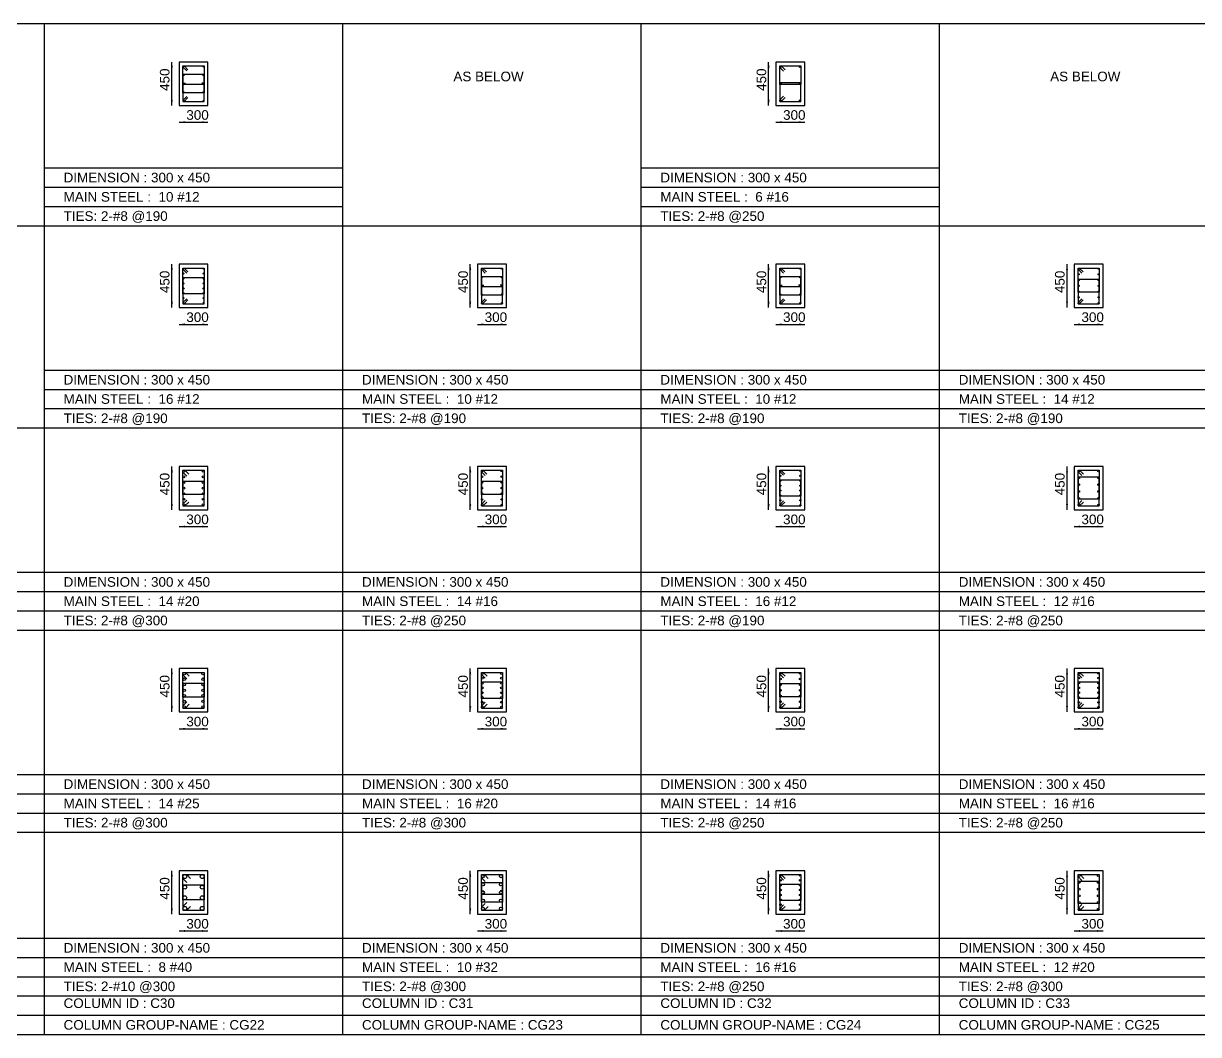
# Model space of a CAD drawing. Extents: x 28 to 264, y -211 to 74.
# Drawn here: x 96.26 to 108.47, y 62.88 to 73.38 of the extents above; entities that cross this region are included whole.
import ezdxf

# ---------------------------------------------------------------- set-up
doc = ezdxf.new("R2010")
doc.units = 0
for name, color, linetype in [('Border', 7, 'CONTINUOUS'), ('Column_Group_Name', 3, 'CONTINUOUS'), ('Column_ID', 4, 'CONTINUOUS'), ('ColumnBars', 1, 'CONTINUOUS'), ('ColumnCrossSection', 7, 'CONTINUOUS'), ('Dim_All', 7, 'CONTINUOUS'), ('Dimensions', 7, 'CONTINUOUS'), ('Links', 2, 'CONTINUOUS'), ('MainSteel', 1, 'CONTINUOUS'), ('Text_AsBelow', 7, 'CONTINUOUS')]:
    doc.layers.add(name, color=color, linetype=linetype)
doc.styles.add('STRUDS_Arial', font='ARIAL.TTF', dxfattribs={"height": 0.04})

msp = doc.modelspace()

# ---------------------------------------------------------------- linework, layer by layer
at = {"layer": 'Border'}
for p, q in [((93.378, 73.38), (96.478, 73.38)), ((96.478, 71.28), (96.478, 73.38)), ((96.478, 71.28), (96.478, 73.38)), ((96.478, 73.38), (99.578, 73.38)), ((99.578, 71.28), (99.578, 73.38)), ((99.578, 71.28), (99.578, 73.38)), ((99.578, 73.38), (102.678, 73.38)), ((102.678, 71.28), (102.678, 73.38)), ((102.678, 71.28), (102.678, 73.38)), ((102.678, 73.38), (105.778, 73.38)), ((105.778, 71.28), (105.778, 73.38)), ((105.778, 71.28), (105.778, 73.38)), ((105.778, 73.38), (108.878, 73.38)), ((96.478, 71.88), (99.578, 71.88)), ((102.678, 71.88), (105.778, 71.88)), ((96.478, 71.68), (99.578, 71.68)), ((102.678, 71.68), (105.778, 71.68)), ((96.478, 71.48), (99.578, 71.48)), ((102.678, 71.48), (105.778, 71.48)), ((93.378, 71.28), (96.478, 71.28)), ((96.478, 69.18), (96.478, 71.28)), ((96.478, 69.18), (96.478, 71.28)), ((96.478, 71.28), (99.578, 71.28)), ((96.478, 71.28), (99.578, 71.28)), ((99.578, 69.18), (99.578, 71.28)), ((99.578, 69.18), (99.578, 71.28)), ((99.578, 71.28), (102.678, 71.28)), ((102.678, 69.18), (102.678, 71.28)), ((102.678, 69.18), (102.678, 71.28)), ((102.678, 71.28), (105.778, 71.28)), ((102.678, 71.28), (105.778, 71.28)), ((105.778, 69.18), (105.778, 71.28)), ((105.778, 69.18), (105.778, 71.28)), ((105.778, 71.28), (108.878, 71.28)), ((96.478, 69.78), (99.578, 69.78)), ((99.578, 69.78), (102.678, 69.78)), ((102.678, 69.78), (105.778, 69.78)), ((105.778, 69.78), (108.878, 69.78)), ((96.478, 69.58), (99.578, 69.58)), ((99.578, 69.58), (102.678, 69.58)), ((102.678, 69.58), (105.778, 69.58)), ((105.778, 69.58), (108.878, 69.58)), ((96.478, 69.38), (99.578, 69.38)), ((99.578, 69.38), (102.678, 69.38)), ((102.678, 69.38), (105.778, 69.38)), ((105.778, 69.38), (108.878, 69.38)), ((93.378, 69.18), (96.478, 69.18)), ((96.478, 67.08), (96.478, 69.18)), ((96.478, 67.08), (96.478, 69.18)), ((96.478, 69.18), (99.578, 69.18)), ((96.478, 69.18), (99.578, 69.18)), ((99.578, 67.08), (99.578, 69.18)), ((99.578, 67.08), (99.578, 69.18)), ((99.578, 69.18), (102.678, 69.18)), ((99.578, 69.18), (102.678, 69.18)), ((102.678, 67.08), (102.678, 69.18)), ((102.678, 67.08), (102.678, 69.18)), ((102.678, 69.18), (105.778, 69.18)), ((102.678, 69.18), (105.778, 69.18)), ((105.778, 67.08), (105.778, 69.18)), ((105.778, 67.08), (105.778, 69.18)), ((105.778, 69.18), (108.878, 69.18)), ((105.778, 69.18), (108.878, 69.18)), ((93.378, 67.68), (96.478, 67.68)), ((96.478, 67.68), (99.578, 67.68)), ((99.578, 67.68), (102.678, 67.68)), ((102.678, 67.68), (105.778, 67.68)), ((105.778, 67.68), (108.878, 67.68)), ((93.378, 67.48), (96.478, 67.48)), ((96.478, 67.48), (99.578, 67.48)), ((99.578, 67.48), (102.678, 67.48)), ((102.678, 67.48), (105.778, 67.48)), ((105.778, 67.48), (108.878, 67.48)), ((93.378, 67.28), (96.478, 67.28)), ((96.478, 67.28), (99.578, 67.28)), ((99.578, 67.28), (102.678, 67.28)), ((102.678, 67.28), (105.778, 67.28)), ((105.778, 67.28), (108.878, 67.28)), ((93.378, 67.08), (96.478, 67.08)), ((93.378, 67.08), (96.478, 67.08)), ((96.478, 64.98), (96.478, 67.08)), ((96.478, 64.98), (96.478, 67.08)), ((96.478, 67.08), (99.578, 67.08)), ((96.478, 67.08), (99.578, 67.08)), ((99.578, 64.98), (99.578, 67.08)), ((99.578, 64.98), (99.578, 67.08)), ((99.578, 67.08), (102.678, 67.08)), ((99.578, 67.08), (102.678, 67.08)), ((102.678, 64.98), (102.678, 67.08)), ((102.678, 64.98), (102.678, 67.08)), ((102.678, 67.08), (105.778, 67.08)), ((102.678, 67.08), (105.778, 67.08)), ((105.778, 64.98), (105.778, 67.08)), ((105.778, 64.98), (105.778, 67.08)), ((105.778, 67.08), (108.878, 67.08)), ((105.778, 67.08), (108.878, 67.08)), ((93.378, 65.58), (96.478, 65.58)), ((96.478, 65.58), (99.578, 65.58)), ((99.578, 65.58), (102.678, 65.58)), ((102.678, 65.58), (105.778, 65.58)), ((105.778, 65.58), (108.878, 65.58)), ((93.378, 65.38), (96.478, 65.38)), ((96.478, 65.38), (99.578, 65.38)), ((99.578, 65.38), (102.678, 65.38)), ((102.678, 65.38), (105.778, 65.38)), ((105.778, 65.38), (108.878, 65.38)), ((93.378, 65.18), (96.478, 65.18)), ((96.478, 65.18), (99.578, 65.18)), ((99.578, 65.18), (102.678, 65.18)), ((102.678, 65.18), (105.778, 65.18)), ((105.778, 65.18), (108.878, 65.18)), ((93.378, 64.98), (96.478, 64.98)), ((93.378, 64.98), (96.478, 64.98)), ((96.478, 62.88), (96.478, 64.98)), ((96.478, 62.88), (96.478, 64.98)), ((96.478, 64.98), (99.578, 64.98)), ((96.478, 64.98), (99.578, 64.98)), ((99.578, 62.88), (99.578, 64.98)), ((99.578, 62.88), (99.578, 64.98)), ((99.578, 64.98), (102.678, 64.98)), ((99.578, 64.98), (102.678, 64.98)), ((102.678, 62.88), (102.678, 64.98)), ((102.678, 62.88), (102.678, 64.98)), ((102.678, 64.98), (105.778, 64.98)), ((102.678, 64.98), (105.778, 64.98)), ((105.778, 62.88), (105.778, 64.98)), ((105.778, 62.88), (105.778, 64.98)), ((105.778, 64.98), (108.878, 64.98)), ((105.778, 64.98), (108.878, 64.98)), ((93.378, 63.88), (96.478, 63.88)), ((96.478, 63.88), (99.578, 63.88)), ((99.578, 63.88), (102.678, 63.88)), ((102.678, 63.88), (105.778, 63.88)), ((105.778, 63.88), (108.878, 63.88)), ((93.378, 63.68), (96.478, 63.68)), ((96.478, 63.68), (99.578, 63.68)), ((99.578, 63.68), (102.678, 63.68)), ((102.678, 63.68), (105.778, 63.68)), ((105.778, 63.68), (108.878, 63.68)), ((93.378, 63.48), (96.478, 63.48)), ((96.478, 63.48), (99.578, 63.48)), ((99.578, 63.48), (102.678, 63.48)), ((102.678, 63.48), (105.778, 63.48)), ((105.778, 63.48), (108.878, 63.48)), ((93.378, 63.28), (96.478, 63.28)), ((96.478, 63.28), (99.578, 63.28)), ((99.578, 63.28), (102.678, 63.28)), ((102.678, 63.28), (105.778, 63.28)), ((105.778, 63.28), (108.878, 63.28)), ((93.378, 63.08), (96.478, 63.08)), ((96.478, 63.08), (99.578, 63.08)), ((99.578, 63.08), (102.678, 63.08)), ((102.678, 63.08), (105.778, 63.08)), ((105.778, 63.08), (108.878, 63.08)), ((93.378, 62.88), (96.478, 62.88)), ((96.478, 62.88), (99.578, 62.88)), ((99.578, 62.88), (102.678, 62.88)), ((102.678, 62.88), (105.778, 62.88)), ((105.778, 62.88), (108.878, 62.88))]:
    msp.add_line(p, q, dxfattribs=at)
at = {"layer": 'ColumnBars'}
for centre, radius in [((97.924, 72.934), 0.006), ((98.132, 72.934), 0.006), ((104.126, 72.932), 0.008), ((104.33, 72.932), 0.008), ((97.924, 72.8445), 0.006), ((97.924, 72.755), 0.006), ((98.132, 72.8445), 0.006), ((98.132, 72.755), 0.006), ((104.126, 72.755), 0.008), ((104.33, 72.755), 0.008), ((97.924, 72.6655), 0.006), ((98.132, 72.6655), 0.006), ((97.924, 72.576), 0.006), ((98.132, 72.576), 0.006), ((104.126, 72.578), 0.008), ((104.33, 72.578), 0.008), ((97.924, 70.834), 0.006), ((98.132, 70.834), 0.006), ((101.024, 70.834), 0.006), ((101.232, 70.834), 0.006), ((104.124, 70.834), 0.006), ((104.332, 70.834), 0.006), ((107.224, 70.834), 0.006), ((107.432, 70.834), 0.006), ((97.924, 70.7829), 0.006), ((97.924, 70.7317), 0.006), ((97.924, 70.6806), 0.006), ((98.132, 70.7829), 0.006), ((98.132, 70.7317), 0.006), ((98.132, 70.6806), 0.006), ((101.024, 70.7445), 0.006), ((101.232, 70.7445), 0.006), ((104.124, 70.7445), 0.006), ((104.332, 70.7445), 0.006), ((107.224, 70.7743), 0.006), ((107.224, 70.7147), 0.006), ((107.432, 70.7743), 0.006), ((107.432, 70.7147), 0.006), ((97.924, 70.6294), 0.006), ((97.924, 70.5783), 0.006), ((98.132, 70.6294), 0.006), ((98.132, 70.5783), 0.006), ((101.024, 70.655), 0.006), ((101.024, 70.5655), 0.006), ((101.232, 70.655), 0.006), ((101.232, 70.5655), 0.006), ((104.124, 70.655), 0.006), ((104.124, 70.5655), 0.006), ((104.332, 70.655), 0.006), ((104.332, 70.5655), 0.006), ((107.224, 70.655), 0.006), ((107.224, 70.5953), 0.006), ((107.432, 70.655), 0.006), ((107.432, 70.5953), 0.006), ((97.924, 70.5271), 0.006), ((97.924, 70.476), 0.006), ((98.132, 70.5271), 0.006), ((98.132, 70.476), 0.006), ((101.024, 70.476), 0.006), ((101.232, 70.476), 0.006), ((104.124, 70.476), 0.006), ((104.332, 70.476), 0.006), ((107.224, 70.5357), 0.006), ((107.224, 70.476), 0.006), ((107.432, 70.5357), 0.006), ((107.432, 70.476), 0.006), ((97.928, 68.73), 0.01), ((98.128, 68.73), 0.01), ((101.026, 68.732), 0.008), ((101.23, 68.732), 0.008), ((104.124, 68.734), 0.006), ((104.332, 68.734), 0.006), ((107.226, 68.732), 0.008), ((107.43, 68.732), 0.008), ((97.928, 68.6717), 0.01), ((97.928, 68.6133), 0.01), ((98.128, 68.6717), 0.01), ((98.128, 68.6133), 0.01), ((101.026, 68.673), 0.008), ((101.026, 68.614), 0.008), ((101.23, 68.673), 0.008), ((101.23, 68.614), 0.008), ((104.124, 68.6829), 0.006), ((104.124, 68.6317), 0.006), ((104.332, 68.6829), 0.006), ((104.332, 68.6317), 0.006), ((107.226, 68.6612), 0.008), ((107.43, 68.6612), 0.008), ((97.928, 68.555), 0.01), ((97.928, 68.4967), 0.01), ((98.128, 68.555), 0.01), ((98.128, 68.4967), 0.01), ((101.026, 68.555), 0.008), ((101.026, 68.496), 0.008), ((101.23, 68.555), 0.008), ((101.23, 68.496), 0.008), ((104.124, 68.5806), 0.006), ((104.124, 68.5294), 0.006), ((104.332, 68.5806), 0.006), ((104.332, 68.5294), 0.006), ((107.226, 68.5904), 0.008), ((107.226, 68.5196), 0.008), ((107.43, 68.5904), 0.008), ((107.43, 68.5196), 0.008), ((97.928, 68.4383), 0.01), ((97.928, 68.38), 0.01), ((98.128, 68.4383), 0.01), ((98.128, 68.38), 0.01), ((101.026, 68.437), 0.008), ((101.026, 68.378), 0.008), ((101.23, 68.437), 0.008), ((101.23, 68.378), 0.008), ((104.124, 68.4783), 0.006), ((104.124, 68.4271), 0.006), ((104.124, 68.376), 0.006), ((104.332, 68.4783), 0.006), ((104.332, 68.4271), 0.006), ((104.332, 68.376), 0.006), ((107.226, 68.4488), 0.008), ((107.226, 68.378), 0.008), ((107.43, 68.4488), 0.008), ((107.43, 68.378), 0.008), ((97.9305, 66.6275), 0.0125), ((97.9305, 66.57), 0.0125), ((98.1255, 66.6275), 0.0125), ((98.1255, 66.57), 0.0125), ((101.028, 66.63), 0.01), ((101.028, 66.58), 0.01), ((101.028, 66.53), 0.01), ((101.228, 66.63), 0.01), ((101.228, 66.58), 0.01), ((101.228, 66.53), 0.01), ((104.126, 66.632), 0.008), ((104.126, 66.573), 0.008), ((104.33, 66.632), 0.008), ((104.33, 66.573), 0.008), ((107.226, 66.632), 0.008), ((107.226, 66.5814), 0.008), ((107.226, 66.5309), 0.008), ((107.43, 66.632), 0.008), ((107.43, 66.5814), 0.008), ((107.43, 66.5309), 0.008), ((97.9305, 66.5125), 0.0125), ((97.9305, 66.455), 0.0125), ((97.9305, 66.3975), 0.0125), ((98.1255, 66.5125), 0.0125), ((98.1255, 66.455), 0.0125), ((98.1255, 66.3975), 0.0125), ((101.028, 66.48), 0.01), ((101.028, 66.43), 0.01), ((101.228, 66.48), 0.01), ((101.228, 66.43), 0.01), ((104.126, 66.514), 0.008), ((104.126, 66.455), 0.008), ((104.33, 66.514), 0.008), ((104.33, 66.455), 0.008), ((107.226, 66.4803), 0.008), ((107.226, 66.4297), 0.008), ((107.43, 66.4803), 0.008), ((107.43, 66.4297), 0.008), ((97.9305, 66.34), 0.0125), ((97.9305, 66.2825), 0.0125), ((98.1255, 66.34), 0.0125), ((98.1255, 66.2825), 0.0125), ((101.028, 66.38), 0.01), ((101.028, 66.33), 0.01), ((101.028, 66.28), 0.01), ((101.228, 66.38), 0.01), ((101.228, 66.33), 0.01), ((101.228, 66.28), 0.01), ((104.126, 66.396), 0.008), ((104.126, 66.337), 0.008), ((104.33, 66.396), 0.008), ((104.33, 66.337), 0.008), ((107.226, 66.3791), 0.008), ((107.226, 66.3286), 0.008), ((107.43, 66.3791), 0.008), ((107.43, 66.3286), 0.008), ((104.126, 66.278), 0.008), ((104.33, 66.278), 0.008), ((107.226, 66.278), 0.008), ((107.43, 66.278), 0.008), ((97.938, 64.52), 0.02), ((98.118, 64.52), 0.02), ((101.034, 64.524), 0.016), ((101.222, 64.524), 0.016), ((104.126, 64.532), 0.008), ((104.126, 64.4814), 0.008), ((104.33, 64.532), 0.008), ((104.33, 64.4814), 0.008), ((107.228, 64.53), 0.01), ((107.228, 64.46), 0.01), ((107.428, 64.53), 0.01), ((107.428, 64.46), 0.01), ((97.938, 64.41), 0.02), ((98.118, 64.41), 0.02), ((101.034, 64.4395), 0.016), ((101.034, 64.355), 0.016), ((101.222, 64.4395), 0.016), ((101.222, 64.355), 0.016), ((104.126, 64.4309), 0.008), ((104.126, 64.3803), 0.008), ((104.126, 64.3297), 0.008), ((104.33, 64.4309), 0.008), ((104.33, 64.3803), 0.008), ((104.33, 64.3297), 0.008), ((107.228, 64.39), 0.01), ((107.428, 64.39), 0.01), ((97.938, 64.3), 0.02), ((98.118, 64.3), 0.02), ((101.034, 64.2705), 0.016), ((101.222, 64.2705), 0.016), ((104.126, 64.2791), 0.008), ((104.126, 64.2286), 0.008), ((104.33, 64.2791), 0.008), ((104.33, 64.2286), 0.008), ((107.228, 64.32), 0.01), ((107.228, 64.25), 0.01), ((107.428, 64.32), 0.01), ((107.428, 64.25), 0.01), ((97.938, 64.19), 0.02), ((98.118, 64.19), 0.02), ((101.034, 64.186), 0.016), ((101.222, 64.186), 0.016), ((104.126, 64.178), 0.008), ((104.33, 64.178), 0.008), ((107.228, 64.18), 0.01), ((107.428, 64.18), 0.01)]:
    msp.add_circle(centre, radius, dxfattribs=at)
at = {"layer": 'ColumnCrossSection'}
for p, q in [((98.178, 72.98), (97.878, 72.98)), ((97.878, 72.98), (97.878, 72.53)), ((98.178, 72.53), (98.178, 72.98)), ((104.378, 72.98), (104.078, 72.98)), ((104.078, 72.98), (104.078, 72.53)), ((104.378, 72.53), (104.378, 72.98)), ((97.878, 72.53), (98.178, 72.53)), ((104.078, 72.53), (104.378, 72.53)), ((98.178, 70.88), (97.878, 70.88)), ((97.878, 70.88), (97.878, 70.43)), ((98.178, 70.43), (98.178, 70.88)), ((101.278, 70.88), (100.978, 70.88)), ((100.978, 70.88), (100.978, 70.43)), ((101.278, 70.43), (101.278, 70.88)), ((104.378, 70.88), (104.078, 70.88)), ((104.078, 70.88), (104.078, 70.43)), ((104.378, 70.43), (104.378, 70.88)), ((107.478, 70.88), (107.178, 70.88)), ((107.178, 70.88), (107.178, 70.43)), ((107.478, 70.43), (107.478, 70.88)), ((97.878, 70.43), (98.178, 70.43)), ((100.978, 70.43), (101.278, 70.43)), ((104.078, 70.43), (104.378, 70.43)), ((107.178, 70.43), (107.478, 70.43)), ((98.178, 68.78), (97.878, 68.78)), ((97.878, 68.78), (97.878, 68.33)), ((98.178, 68.33), (98.178, 68.78)), ((101.278, 68.78), (100.978, 68.78)), ((100.978, 68.78), (100.978, 68.33)), ((101.278, 68.33), (101.278, 68.78)), ((104.378, 68.78), (104.078, 68.78)), ((104.078, 68.78), (104.078, 68.33)), ((104.378, 68.33), (104.378, 68.78)), ((107.478, 68.78), (107.178, 68.78)), ((107.178, 68.78), (107.178, 68.33)), ((107.478, 68.33), (107.478, 68.78)), ((97.878, 68.33), (98.178, 68.33)), ((100.978, 68.33), (101.278, 68.33)), ((104.078, 68.33), (104.378, 68.33)), ((107.178, 68.33), (107.478, 68.33)), ((98.178, 66.68), (97.878, 66.68)), ((97.878, 66.68), (97.878, 66.23)), ((98.178, 66.23), (98.178, 66.68)), ((101.278, 66.68), (100.978, 66.68)), ((100.978, 66.68), (100.978, 66.23)), ((101.278, 66.23), (101.278, 66.68)), ((104.378, 66.68), (104.078, 66.68)), ((104.078, 66.68), (104.078, 66.23)), ((104.378, 66.23), (104.378, 66.68)), ((107.478, 66.68), (107.178, 66.68)), ((107.178, 66.68), (107.178, 66.23)), ((107.478, 66.23), (107.478, 66.68)), ((97.878, 66.23), (98.178, 66.23)), ((100.978, 66.23), (101.278, 66.23)), ((104.078, 66.23), (104.378, 66.23)), ((107.178, 66.23), (107.478, 66.23)), ((98.178, 64.58), (97.878, 64.58)), ((97.878, 64.58), (97.878, 64.13)), ((98.178, 64.13), (98.178, 64.58)), ((101.278, 64.58), (100.978, 64.58)), ((100.978, 64.58), (100.978, 64.13)), ((101.278, 64.13), (101.278, 64.58)), ((104.378, 64.58), (104.078, 64.58)), ((104.078, 64.58), (104.078, 64.13)), ((104.378, 64.13), (104.378, 64.58)), ((107.478, 64.58), (107.178, 64.58)), ((107.178, 64.58), (107.178, 64.13)), ((107.478, 64.13), (107.478, 64.58)), ((97.878, 64.13), (98.178, 64.13)), ((100.978, 64.13), (101.278, 64.13)), ((104.078, 64.13), (104.378, 64.13)), ((107.178, 64.13), (107.478, 64.13))]:
    msp.add_line(p, q, dxfattribs=at)
at = {"layer": 'Dim_All'}
for p, q in [((97.803, 72.53), (97.803, 72.98)), ((104.003, 72.53), (104.003, 72.98)), ((97.878, 72.355), (98.178, 72.355)), ((104.078, 72.355), (104.378, 72.355)), ((97.803, 70.43), (97.803, 70.88)), ((100.903, 70.43), (100.903, 70.88)), ((104.003, 70.43), (104.003, 70.88)), ((107.103, 70.43), (107.103, 70.88)), ((97.878, 70.255), (98.178, 70.255)), ((100.978, 70.255), (101.278, 70.255)), ((104.078, 70.255), (104.378, 70.255)), ((107.178, 70.255), (107.478, 70.255)), ((97.803, 68.33), (97.803, 68.78)), ((100.903, 68.33), (100.903, 68.78)), ((104.003, 68.33), (104.003, 68.78)), ((107.103, 68.33), (107.103, 68.78)), ((97.878, 68.155), (98.178, 68.155)), ((100.978, 68.155), (101.278, 68.155)), ((104.078, 68.155), (104.378, 68.155)), ((107.178, 68.155), (107.478, 68.155)), ((97.803, 66.23), (97.803, 66.68)), ((100.903, 66.23), (100.903, 66.68)), ((104.003, 66.23), (104.003, 66.68)), ((107.103, 66.23), (107.103, 66.68)), ((97.878, 66.055), (98.178, 66.055)), ((100.978, 66.055), (101.278, 66.055)), ((104.078, 66.055), (104.378, 66.055)), ((107.178, 66.055), (107.478, 66.055)), ((97.803, 64.13), (97.803, 64.58)), ((100.903, 64.13), (100.903, 64.58)), ((104.003, 64.13), (104.003, 64.58)), ((107.103, 64.13), (107.103, 64.58)), ((97.878, 63.955), (98.178, 63.955)), ((100.978, 63.955), (101.278, 63.955)), ((104.078, 63.955), (104.378, 63.955)), ((107.178, 63.955), (107.478, 63.955))]:
    msp.add_line(p, q, dxfattribs=at)
at = {"layer": 'dim_all'}
for points in [[(97.803, 72.98), (97.793, 72.92), (97.803, 72.98), (97.813, 72.92)], [(104.003, 72.98), (103.993, 72.92), (104.003, 72.98), (104.013, 72.92)], [(97.803, 72.53), (97.793, 72.59), (97.803, 72.53), (97.813, 72.59)], [(104.003, 72.53), (103.993, 72.59), (104.003, 72.53), (104.013, 72.59)], [(97.878, 72.355), (97.938, 72.365), (97.878, 72.355), (97.938, 72.345)], [(98.178, 72.355), (98.118, 72.365), (98.178, 72.355), (98.118, 72.345)], [(104.078, 72.355), (104.138, 72.365), (104.078, 72.355), (104.138, 72.345)], [(104.378, 72.355), (104.318, 72.365), (104.378, 72.355), (104.318, 72.345)], [(97.803, 70.88), (97.793, 70.82), (97.803, 70.88), (97.813, 70.82)], [(100.903, 70.88), (100.893, 70.82), (100.903, 70.88), (100.913, 70.82)], [(104.003, 70.88), (103.993, 70.82), (104.003, 70.88), (104.013, 70.82)], [(107.103, 70.88), (107.093, 70.82), (107.103, 70.88), (107.113, 70.82)], [(97.803, 70.43), (97.793, 70.49), (97.803, 70.43), (97.813, 70.49)], [(100.903, 70.43), (100.893, 70.49), (100.903, 70.43), (100.913, 70.49)], [(104.003, 70.43), (103.993, 70.49), (104.003, 70.43), (104.013, 70.49)], [(107.103, 70.43), (107.093, 70.49), (107.103, 70.43), (107.113, 70.49)], [(97.878, 70.255), (97.938, 70.265), (97.878, 70.255), (97.938, 70.245)], [(98.178, 70.255), (98.118, 70.265), (98.178, 70.255), (98.118, 70.245)], [(100.978, 70.255), (101.038, 70.265), (100.978, 70.255), (101.038, 70.245)], [(101.278, 70.255), (101.218, 70.265), (101.278, 70.255), (101.218, 70.245)], [(104.078, 70.255), (104.138, 70.265), (104.078, 70.255), (104.138, 70.245)], [(104.378, 70.255), (104.318, 70.265), (104.378, 70.255), (104.318, 70.245)], [(107.178, 70.255), (107.238, 70.265), (107.178, 70.255), (107.238, 70.245)], [(107.478, 70.255), (107.418, 70.265), (107.478, 70.255), (107.418, 70.245)], [(97.803, 68.78), (97.793, 68.72), (97.803, 68.78), (97.813, 68.72)], [(100.903, 68.78), (100.893, 68.72), (100.903, 68.78), (100.913, 68.72)], [(104.003, 68.78), (103.993, 68.72), (104.003, 68.78), (104.013, 68.72)], [(107.103, 68.78), (107.093, 68.72), (107.103, 68.78), (107.113, 68.72)], [(97.803, 68.33), (97.793, 68.39), (97.803, 68.33), (97.813, 68.39)], [(100.903, 68.33), (100.893, 68.39), (100.903, 68.33), (100.913, 68.39)], [(104.003, 68.33), (103.993, 68.39), (104.003, 68.33), (104.013, 68.39)], [(107.103, 68.33), (107.093, 68.39), (107.103, 68.33), (107.113, 68.39)], [(97.878, 68.155), (97.938, 68.165), (97.878, 68.155), (97.938, 68.145)], [(98.178, 68.155), (98.118, 68.165), (98.178, 68.155), (98.118, 68.145)], [(100.978, 68.155), (101.038, 68.165), (100.978, 68.155), (101.038, 68.145)], [(101.278, 68.155), (101.218, 68.165), (101.278, 68.155), (101.218, 68.145)], [(104.078, 68.155), (104.138, 68.165), (104.078, 68.155), (104.138, 68.145)], [(104.378, 68.155), (104.318, 68.165), (104.378, 68.155), (104.318, 68.145)], [(107.178, 68.155), (107.238, 68.165), (107.178, 68.155), (107.238, 68.145)], [(107.478, 68.155), (107.418, 68.165), (107.478, 68.155), (107.418, 68.145)], [(97.803, 66.68), (97.793, 66.62), (97.803, 66.68), (97.813, 66.62)], [(100.903, 66.68), (100.893, 66.62), (100.903, 66.68), (100.913, 66.62)], [(104.003, 66.68), (103.993, 66.62), (104.003, 66.68), (104.013, 66.62)], [(107.103, 66.68), (107.093, 66.62), (107.103, 66.68), (107.113, 66.62)], [(97.803, 66.23), (97.793, 66.29), (97.803, 66.23), (97.813, 66.29)], [(100.903, 66.23), (100.893, 66.29), (100.903, 66.23), (100.913, 66.29)], [(104.003, 66.23), (103.993, 66.29), (104.003, 66.23), (104.013, 66.29)], [(107.103, 66.23), (107.093, 66.29), (107.103, 66.23), (107.113, 66.29)], [(97.878, 66.055), (97.938, 66.065), (97.878, 66.055), (97.938, 66.045)], [(98.178, 66.055), (98.118, 66.065), (98.178, 66.055), (98.118, 66.045)], [(100.978, 66.055), (101.038, 66.065), (100.978, 66.055), (101.038, 66.045)], [(101.278, 66.055), (101.218, 66.065), (101.278, 66.055), (101.218, 66.045)], [(104.078, 66.055), (104.138, 66.065), (104.078, 66.055), (104.138, 66.045)], [(104.378, 66.055), (104.318, 66.065), (104.378, 66.055), (104.318, 66.045)], [(107.178, 66.055), (107.238, 66.065), (107.178, 66.055), (107.238, 66.045)], [(107.478, 66.055), (107.418, 66.065), (107.478, 66.055), (107.418, 66.045)], [(97.803, 64.58), (97.793, 64.52), (97.803, 64.58), (97.813, 64.52)], [(100.903, 64.58), (100.893, 64.52), (100.903, 64.58), (100.913, 64.52)], [(104.003, 64.58), (103.993, 64.52), (104.003, 64.58), (104.013, 64.52)], [(107.103, 64.58), (107.093, 64.52), (107.103, 64.58), (107.113, 64.52)], [(97.803, 64.13), (97.793, 64.19), (97.803, 64.13), (97.813, 64.19)], [(100.903, 64.13), (100.893, 64.19), (100.903, 64.13), (100.913, 64.19)], [(104.003, 64.13), (103.993, 64.19), (104.003, 64.13), (104.013, 64.19)], [(107.103, 64.13), (107.093, 64.19), (107.103, 64.13), (107.113, 64.19)], [(97.878, 63.955), (97.938, 63.965), (97.878, 63.955), (97.938, 63.945)], [(98.178, 63.955), (98.118, 63.965), (98.178, 63.955), (98.118, 63.945)], [(100.978, 63.955), (101.038, 63.965), (100.978, 63.955), (101.038, 63.945)], [(101.278, 63.955), (101.218, 63.965), (101.278, 63.955), (101.218, 63.945)], [(104.078, 63.955), (104.138, 63.965), (104.078, 63.955), (104.138, 63.945)], [(104.378, 63.955), (104.318, 63.965), (104.378, 63.955), (104.318, 63.945)], [(107.178, 63.955), (107.238, 63.965), (107.178, 63.955), (107.238, 63.945)], [(107.478, 63.955), (107.418, 63.965), (107.478, 63.955), (107.418, 63.945)]]:
    msp.add_solid(points, dxfattribs=at)
at = {"layer": 'Links'}
for p, q in [((97.918, 72.94), (98.138, 72.94)), ((97.918, 72.6595), (97.918, 72.94)), ((97.918, 72.928), (97.958, 72.888)), ((97.93, 72.94), (97.97, 72.9)), ((98.138, 72.94), (98.138, 72.6595)), ((104.118, 72.94), (104.338, 72.94)), ((104.118, 72.747), (104.118, 72.94)), ((104.118, 72.924), (104.158, 72.884)), ((104.134, 72.94), (104.174, 72.9)), ((104.338, 72.94), (104.338, 72.747)), ((98.138, 72.8505), (97.918, 72.8505)), ((97.918, 72.8505), (97.918, 72.57)), ((97.918, 72.761), (97.943, 72.761)), ((98.138, 72.761), (98.113, 72.761)), ((98.138, 72.57), (98.138, 72.8505)), ((104.338, 72.763), (104.118, 72.763)), ((104.118, 72.763), (104.118, 72.57)), ((104.338, 72.57), (104.338, 72.763)), ((97.918, 72.749), (98.138, 72.749)), ((98.138, 72.6595), (97.918, 72.6595)), ((104.338, 72.747), (104.118, 72.747)), ((97.918, 72.582), (97.958, 72.622)), ((97.918, 72.57), (98.138, 72.57)), ((97.93, 72.57), (97.97, 72.61)), ((104.118, 72.586), (104.158, 72.626)), ((104.118, 72.57), (104.338, 72.57)), ((104.134, 72.57), (104.174, 72.61)), ((97.918, 70.84), (98.138, 70.84)), ((97.918, 70.5723), (97.918, 70.84)), ((97.918, 70.828), (97.958, 70.788)), ((97.93, 70.84), (97.97, 70.8)), ((98.138, 70.84), (98.138, 70.5723)), ((101.018, 70.84), (101.238, 70.84)), ((101.018, 70.5595), (101.018, 70.84)), ((101.018, 70.828), (101.058, 70.788)), ((101.03, 70.84), (101.07, 70.8)), ((101.238, 70.84), (101.238, 70.5595)), ((104.118, 70.84), (104.338, 70.84)), ((104.118, 70.5595), (104.118, 70.84)), ((104.118, 70.828), (104.158, 70.788)), ((104.13, 70.84), (104.17, 70.8)), ((104.338, 70.84), (104.338, 70.5595)), ((107.218, 70.84), (107.438, 70.84)), ((107.218, 70.5893), (107.218, 70.84)), ((107.218, 70.828), (107.258, 70.788)), ((107.23, 70.84), (107.27, 70.8)), ((107.438, 70.84), (107.438, 70.5893)), ((98.138, 70.7377), (97.918, 70.7377)), ((97.918, 70.7377), (97.918, 70.47)), ((98.138, 70.47), (98.138, 70.7377)), ((101.238, 70.7505), (101.018, 70.7505)), ((101.018, 70.7505), (101.018, 70.47)), ((101.238, 70.47), (101.238, 70.7505)), ((104.338, 70.7505), (104.118, 70.7505)), ((104.118, 70.7505), (104.118, 70.47)), ((104.338, 70.47), (104.338, 70.7505)), ((107.438, 70.7207), (107.218, 70.7207)), ((107.218, 70.7207), (107.218, 70.47)), ((107.438, 70.47), (107.438, 70.7207)), ((98.138, 70.5723), (97.918, 70.5723)), ((101.018, 70.661), (101.043, 70.661)), ((101.018, 70.649), (101.238, 70.649)), ((101.238, 70.661), (101.213, 70.661)), ((104.118, 70.661), (104.143, 70.661)), ((104.118, 70.649), (104.338, 70.649)), ((104.338, 70.661), (104.313, 70.661)), ((107.438, 70.5893), (107.218, 70.5893)), ((97.918, 70.482), (97.958, 70.522)), ((97.918, 70.47), (98.138, 70.47)), ((97.93, 70.47), (97.97, 70.51)), ((101.238, 70.5595), (101.018, 70.5595)), ((101.018, 70.482), (101.058, 70.522)), ((101.018, 70.47), (101.238, 70.47)), ((101.03, 70.47), (101.07, 70.51)), ((104.338, 70.5595), (104.118, 70.5595)), ((104.118, 70.482), (104.158, 70.522)), ((104.118, 70.47), (104.338, 70.47)), ((104.13, 70.47), (104.17, 70.51)), ((107.218, 70.482), (107.258, 70.522)), ((107.218, 70.47), (107.438, 70.47)), ((107.23, 70.47), (107.27, 70.51)), ((97.918, 68.74), (98.138, 68.74)), ((97.918, 68.4867), (97.918, 68.74)), ((97.938, 68.74), (97.978, 68.7)), ((98.138, 68.74), (98.138, 68.4867)), ((101.018, 68.74), (101.238, 68.74)), ((101.018, 68.488), (101.018, 68.74)), ((101.034, 68.74), (101.074, 68.7)), ((101.238, 68.74), (101.238, 68.488)), ((104.118, 68.74), (104.338, 68.74)), ((104.118, 68.4723), (104.118, 68.74)), ((104.13, 68.74), (104.17, 68.7)), ((104.338, 68.74), (104.338, 68.4723)), ((107.218, 68.74), (107.438, 68.74)), ((107.218, 68.4408), (107.218, 68.74)), ((107.234, 68.74), (107.274, 68.7)), ((107.438, 68.74), (107.438, 68.4408)), ((97.918, 68.72), (97.958, 68.68)), ((98.138, 68.6233), (97.918, 68.6233)), ((97.918, 68.6233), (97.918, 68.37)), ((98.138, 68.37), (98.138, 68.6233)), ((101.018, 68.724), (101.058, 68.684)), ((101.238, 68.622), (101.018, 68.622)), ((101.018, 68.622), (101.018, 68.37)), ((101.238, 68.37), (101.238, 68.622)), ((104.118, 68.728), (104.158, 68.688)), ((104.338, 68.6377), (104.118, 68.6377)), ((104.118, 68.6377), (104.118, 68.37)), ((104.338, 68.37), (104.338, 68.6377)), ((107.218, 68.724), (107.258, 68.684)), ((107.438, 68.6692), (107.218, 68.6692)), ((107.218, 68.6692), (107.218, 68.37)), ((107.438, 68.37), (107.438, 68.6692)), ((98.138, 68.4867), (97.918, 68.4867)), ((101.238, 68.488), (101.018, 68.488)), ((97.918, 68.39), (97.958, 68.43)), ((97.918, 68.37), (98.138, 68.37)), ((97.938, 68.37), (97.978, 68.41)), ((101.018, 68.386), (101.058, 68.426)), ((101.018, 68.37), (101.238, 68.37)), ((101.034, 68.37), (101.074, 68.41)), ((104.338, 68.4723), (104.118, 68.4723)), ((104.118, 68.382), (104.158, 68.422)), ((104.118, 68.37), (104.338, 68.37)), ((104.13, 68.37), (104.17, 68.41)), ((107.438, 68.4408), (107.218, 68.4408)), ((107.218, 68.386), (107.258, 68.426)), ((107.218, 68.37), (107.438, 68.37)), ((107.234, 68.37), (107.274, 68.41)), ((97.918, 66.64), (98.138, 66.64)), ((97.918, 66.385), (97.918, 66.64)), ((97.918, 66.615), (97.958, 66.575)), ((97.943, 66.64), (97.983, 66.6)), ((98.138, 66.64), (98.138, 66.385)), ((101.018, 66.64), (101.238, 66.64)), ((101.018, 66.37), (101.018, 66.64)), ((101.018, 66.62), (101.058, 66.58)), ((101.238, 66.54), (101.018, 66.54)), ((101.018, 66.54), (101.018, 66.27)), ((101.038, 66.64), (101.078, 66.6)), ((101.238, 66.64), (101.238, 66.37)), ((101.238, 66.27), (101.238, 66.54)), ((104.118, 66.64), (104.338, 66.64)), ((104.118, 66.388), (104.118, 66.64)), ((104.118, 66.624), (104.158, 66.584)), ((104.134, 66.64), (104.174, 66.6)), ((104.338, 66.64), (104.338, 66.388)), ((107.218, 66.64), (107.438, 66.64)), ((107.218, 66.3711), (107.218, 66.64)), ((107.218, 66.624), (107.258, 66.584)), ((107.438, 66.5389), (107.218, 66.5389)), ((107.218, 66.5389), (107.218, 66.27)), ((107.234, 66.64), (107.274, 66.6)), ((107.438, 66.64), (107.438, 66.3711)), ((107.438, 66.27), (107.438, 66.5389)), ((98.138, 66.525), (97.918, 66.525)), ((97.918, 66.525), (97.918, 66.27)), ((98.138, 66.27), (98.138, 66.525)), ((104.338, 66.522), (104.118, 66.522)), ((104.118, 66.522), (104.118, 66.27)), ((104.338, 66.27), (104.338, 66.522)), ((98.138, 66.385), (97.918, 66.385)), ((97.918, 66.295), (97.958, 66.335)), ((97.943, 66.27), (97.983, 66.31)), ((101.238, 66.37), (101.018, 66.37)), ((101.018, 66.29), (101.058, 66.33)), ((101.038, 66.27), (101.078, 66.31)), ((104.338, 66.388), (104.118, 66.388)), ((104.118, 66.286), (104.158, 66.326)), ((104.134, 66.27), (104.174, 66.31)), ((107.438, 66.3711), (107.218, 66.3711)), ((107.218, 66.286), (107.258, 66.326)), ((107.234, 66.27), (107.274, 66.31)), ((97.918, 66.27), (98.138, 66.27)), ((101.018, 66.27), (101.238, 66.27)), ((104.118, 66.27), (104.338, 66.27)), ((107.218, 66.27), (107.438, 66.27)), ((97.918, 64.54), (98.138, 64.54)), ((97.918, 64.28), (97.918, 64.54)), ((97.918, 64.5), (97.958, 64.46)), ((97.958, 64.54), (97.998, 64.5)), ((98.138, 64.54), (98.138, 64.28)), ((101.018, 64.54), (101.238, 64.54)), ((101.018, 64.2545), (101.018, 64.54)), ((101.018, 64.508), (101.058, 64.468)), ((101.05, 64.54), (101.09, 64.5)), ((101.238, 64.54), (101.238, 64.2545)), ((104.118, 64.54), (104.338, 64.54)), ((104.118, 64.2711), (104.118, 64.54)), ((104.118, 64.524), (104.158, 64.484)), ((104.134, 64.54), (104.174, 64.5)), ((104.338, 64.54), (104.338, 64.2711)), ((107.218, 64.54), (107.438, 64.54)), ((107.218, 64.24), (107.218, 64.54)), ((107.218, 64.52), (107.258, 64.48)), ((107.438, 64.47), (107.218, 64.47)), ((107.218, 64.47), (107.218, 64.17)), ((107.238, 64.54), (107.278, 64.5)), ((107.438, 64.54), (107.438, 64.24)), ((107.438, 64.17), (107.438, 64.47)), ((98.138, 64.43), (97.918, 64.43)), ((97.918, 64.43), (97.918, 64.17)), ((98.138, 64.17), (98.138, 64.43)), ((101.238, 64.4555), (101.018, 64.4555)), ((101.018, 64.4555), (101.018, 64.17)), ((101.018, 64.371), (101.043, 64.371)), ((101.018, 64.339), (101.238, 64.339)), ((101.238, 64.371), (101.213, 64.371)), ((101.238, 64.17), (101.238, 64.4555)), ((104.338, 64.4389), (104.118, 64.4389)), ((104.118, 64.4389), (104.118, 64.17)), ((104.338, 64.17), (104.338, 64.4389)), ((98.138, 64.28), (97.918, 64.28)), ((97.918, 64.21), (97.958, 64.25)), ((101.238, 64.2545), (101.018, 64.2545)), ((101.018, 64.202), (101.058, 64.242)), ((104.338, 64.2711), (104.118, 64.2711)), ((104.118, 64.186), (104.158, 64.226)), ((107.438, 64.24), (107.218, 64.24)), ((107.218, 64.19), (107.258, 64.23)), ((97.918, 64.17), (98.138, 64.17)), ((97.958, 64.17), (97.998, 64.21)), ((101.018, 64.17), (101.238, 64.17)), ((101.05, 64.17), (101.09, 64.21)), ((104.118, 64.17), (104.338, 64.17)), ((104.134, 64.17), (104.174, 64.21)), ((107.218, 64.17), (107.438, 64.17)), ((107.238, 64.17), (107.278, 64.21))]:
    msp.add_line(p, q, dxfattribs=at)

# ---------------------------------------------------------------- texts
at = {"layer": 'Column_Group_Name', "style": 'STRUDS_Arial'}
for s, p in [('COLUMN GROUP-NAME : CG22', (96.678, 62.93)), ('COLUMN GROUP-NAME : CG23', (99.778, 62.93)), ('COLUMN GROUP-NAME : CG24', (102.878, 62.93)), ('COLUMN GROUP-NAME : CG25', (105.978, 62.93))]:
    msp.add_text(s, height=0.1, dxfattribs=at).set_placement(p)
at = {"layer": 'Column_ID', "style": 'STRUDS_Arial'}
for s, p in [('COLUMN ID : C30', (96.678, 63.155)), ('COLUMN ID : C31', (99.778, 63.155)), ('COLUMN ID : C32', (102.878, 63.155)), ('COLUMN ID : C33', (105.978, 63.155))]:
    msp.add_text(s, height=0.1, dxfattribs=at).set_placement(p)
at = {"layer": 'Dimensions', "style": 'STRUDS_Arial'}
for p in [(97.778, 72.68), (103.978, 72.68), (97.778, 70.58), (100.878, 70.58), (103.978, 70.58), (107.078, 70.58), (97.778, 68.48), (100.878, 68.48), (103.978, 68.48), (107.078, 68.48), (97.778, 66.38), (100.878, 66.38), (103.978, 66.38), (107.078, 66.38), (97.778, 64.28), (100.878, 64.28), (103.978, 64.28), (107.078, 64.28)]:
    msp.add_text('450', height=0.1, rotation=90, dxfattribs=at).set_placement(p)
for s, p in [('300', (97.953, 72.38)), ('300', (104.153, 72.38)), ('DIMENSION : 300 x 450', (96.678, 71.73)), ('DIMENSION : 300 x 450', (102.878, 71.73)), ('300', (97.953, 70.28)), ('300', (101.053, 70.28)), ('300', (104.153, 70.28)), ('300', (107.253, 70.28)), ('DIMENSION : 300 x 450', (96.678, 69.63)), ('DIMENSION : 300 x 450', (99.778, 69.63)), ('DIMENSION : 300 x 450', (102.878, 69.63)), ('DIMENSION : 300 x 450', (105.978, 69.63)), ('300', (97.953, 68.18)), ('300', (101.053, 68.18)), ('300', (104.153, 68.18)), ('300', (107.253, 68.18)), ('DIMENSION : 300 x 450', (96.678, 67.53)), ('DIMENSION : 300 x 450', (99.778, 67.53)), ('DIMENSION : 300 x 450', (102.878, 67.53)), ('DIMENSION : 300 x 450', (105.978, 67.53)), ('300', (97.953, 66.08)), ('300', (101.053, 66.08)), ('300', (104.153, 66.08)), ('300', (107.253, 66.08)), ('DIMENSION : 300 x 450', (96.678, 65.43)), ('DIMENSION : 300 x 450', (99.778, 65.43)), ('DIMENSION : 300 x 450', (102.878, 65.43)), ('DIMENSION : 300 x 450', (105.978, 65.43)), ('300', (97.953, 63.98)), ('300', (101.053, 63.98)), ('300', (104.153, 63.98)), ('300', (107.253, 63.98)), ('DIMENSION : 300 x 450', (96.678, 63.73)), ('DIMENSION : 300 x 450', (99.778, 63.73)), ('DIMENSION : 300 x 450', (102.878, 63.73)), ('DIMENSION : 300 x 450', (105.978, 63.73))]:
    msp.add_text(s, height=0.1, dxfattribs=at).set_placement(p)
at = {"layer": 'Links', "style": 'STRUDS_Arial'}
for s, p in [('TIES: 2-#8 @190', (96.678, 71.33)), ('TIES: 2-#8 @250', (102.878, 71.33)), ('TIES: 2-#8 @190', (96.678, 69.23)), ('TIES: 2-#8 @190', (99.778, 69.23)), ('TIES: 2-#8 @190', (102.878, 69.23)), ('TIES: 2-#8 @190', (105.978, 69.23)), ('TIES: 2-#8 @300', (96.678, 67.13)), ('TIES: 2-#8 @250', (99.778, 67.13)), ('TIES: 2-#8 @190', (102.878, 67.13)), ('TIES: 2-#8 @250', (105.978, 67.13)), ('TIES: 2-#8 @300', (96.678, 65.03)), ('TIES: 2-#8 @300', (99.778, 65.03)), ('TIES: 2-#8 @250', (102.878, 65.03)), ('TIES: 2-#8 @250', (105.978, 65.03)), ('TIES: 2-#10 @300', (96.678, 63.33)), ('TIES: 2-#8 @300', (99.778, 63.33)), ('TIES: 2-#8 @250', (102.878, 63.33)), ('TIES: 2-#8 @300', (105.978, 63.33))]:
    msp.add_text(s, height=0.1, dxfattribs=at).set_placement(p)
at = {"layer": 'MainSteel', "style": 'STRUDS_Arial'}
for s, p in [('MAIN STEEL :  10 #12', (96.678, 71.53)), ('MAIN STEEL :  6 #16', (102.878, 71.53)), ('MAIN STEEL :  16 #12', (96.678, 69.43)), ('MAIN STEEL :  10 #12', (99.778, 69.43)), ('MAIN STEEL :  10 #12', (102.878, 69.43)), ('MAIN STEEL :  14 #12', (105.978, 69.43)), ('MAIN STEEL :  14 #20', (96.678, 67.33)), ('MAIN STEEL :  14 #16', (99.778, 67.33)), ('MAIN STEEL :  16 #12', (102.878, 67.33)), ('MAIN STEEL :  12 #16', (105.978, 67.33)), ('MAIN STEEL :  14 #25', (96.678, 65.23)), ('MAIN STEEL :  16 #20', (99.778, 65.23)), ('MAIN STEEL :  14 #16', (102.878, 65.23)), ('MAIN STEEL :  16 #16', (105.978, 65.23)), ('MAIN STEEL :  8 #40', (96.678, 63.53)), ('MAIN STEEL :  10 #32', (99.778, 63.53)), ('MAIN STEEL :  16 #16', (102.878, 63.53)), ('MAIN STEEL :  12 #20', (105.978, 63.53))]:
    msp.add_text(s, height=0.1, dxfattribs=at).set_placement(p)
at = {"layer": 'Text_AsBelow', "style": 'STRUDS_Arial'}
for p in [(100.728, 72.78), (106.928, 72.78)]:
    msp.add_text('AS BELOW', height=0.1, dxfattribs=at).set_placement(p)

doc.saveas('drawing.dxf')
